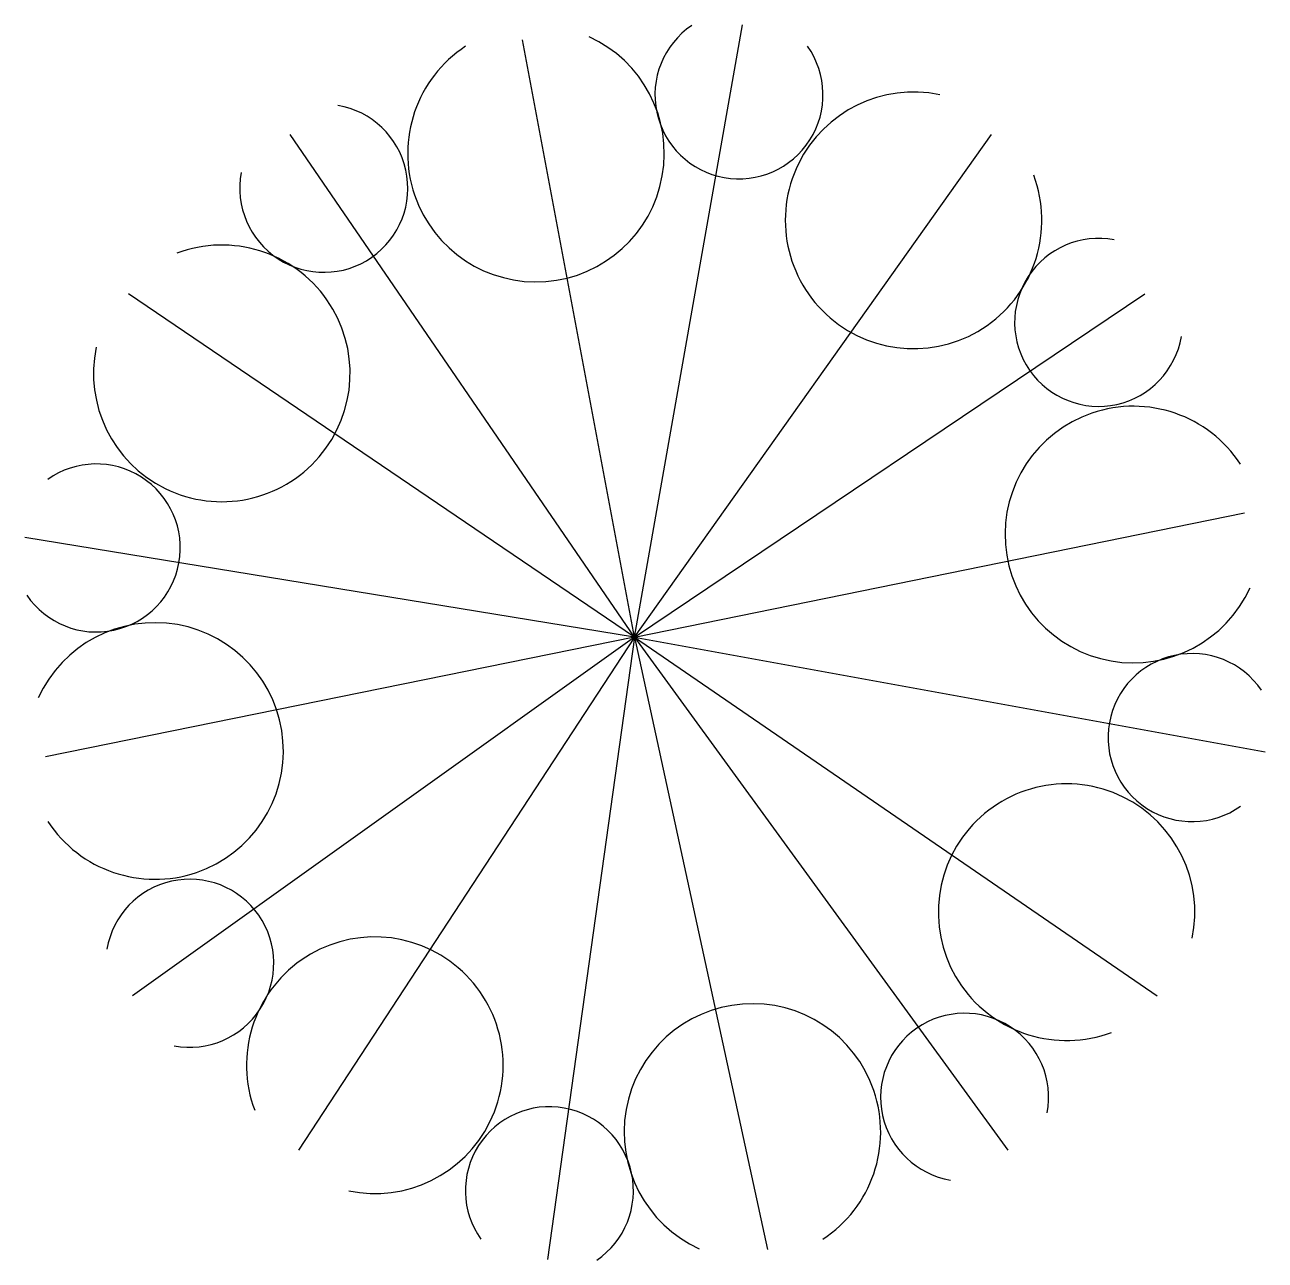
# Model space of a CAD drawing. Extents: x -0.489 to 0.507, y -0.497 to 0.494.
import ezdxf

# ---------------------------------------------------------------- set-up
doc = ezdxf.new("R2010")
doc.units = 0
doc.header["$MEASUREMENT"] = 0
doc.layers.get('0').update_dxf_attribs({"linetype": 'CONTINUOUS'})

msp = doc.modelspace()

# ---------------------------------------------------------------- linework, layer by layer
at = {"color": 0, "linetype": 'ByBlock'}
for q in [(0.0871, 0.49439), (-0.0894, 0.4824), (-0.27589, 0.40647), (0.28692, 0.40647), (-0.40577, 0.27859), (0.41013, 0.27859), (0.49006, 0.10276), (-0.48902, 0.08278), (-0.47237, -0.09306), (-0.40244, -0.28488), (-0.26923, -0.40876), (-0.06942, -0.49668), (0.10708, -0.48869), (0.30024, -0.40876), (0.42012, -0.28488), (0.50671, -0.08906)]:
    msp.add_line((0.00052, 0.00285), q, dxfattribs=at)
for centre, radius, start, end in [((0.08429, 0.4382), 0.06744, 124.26167, 35.294), ((-0.07866, 0.39105), 0.10299, 123.25437, 65.54304), ((0.22444, 0.33745), 0.10299, 78.25437, 20.54304), ((0.22444, 0.33745), 0.10299, 78.25437, 20.54304), ((-0.249, 0.36318), 0.06744, 169.26167, 80.294), ((0.373, 0.25558), 0.06744, 79.26167, 350.294), ((0.373, 0.25558), 0.06744, 79.26167, 350.294), ((-0.33087, 0.21462), 0.10299, 168.25437, 110.54304), ((0.40087, 0.08524), 0.10299, 33.25437, 335.54304), ((-0.43162, 0.07447), 0.06744, 214.26167, 125.294), ((-0.38446, -0.08848), 0.10299, 213.25437, 155.54304), ((0.44802, -0.07771), 0.06744, 34.26167, 305.294), ((0.34727, -0.21786), 0.10299, 348.25437, 290.54304), ((-0.3566, -0.25882), 0.06744, 259.26167, 170.294), ((-0.20804, -0.34069), 0.10299, 258.25437, 200.54304), ((0.09506, -0.39428), 0.10299, 303.25437, 245.54304), ((0.2654, -0.36642), 0.06744, 349.26167, 260.294), ((-0.06789, -0.44144), 0.06744, 304.26167, 215.294)]:
    msp.add_arc(centre, radius, start, end, dxfattribs=at)

doc.saveas('drawing.dxf')
